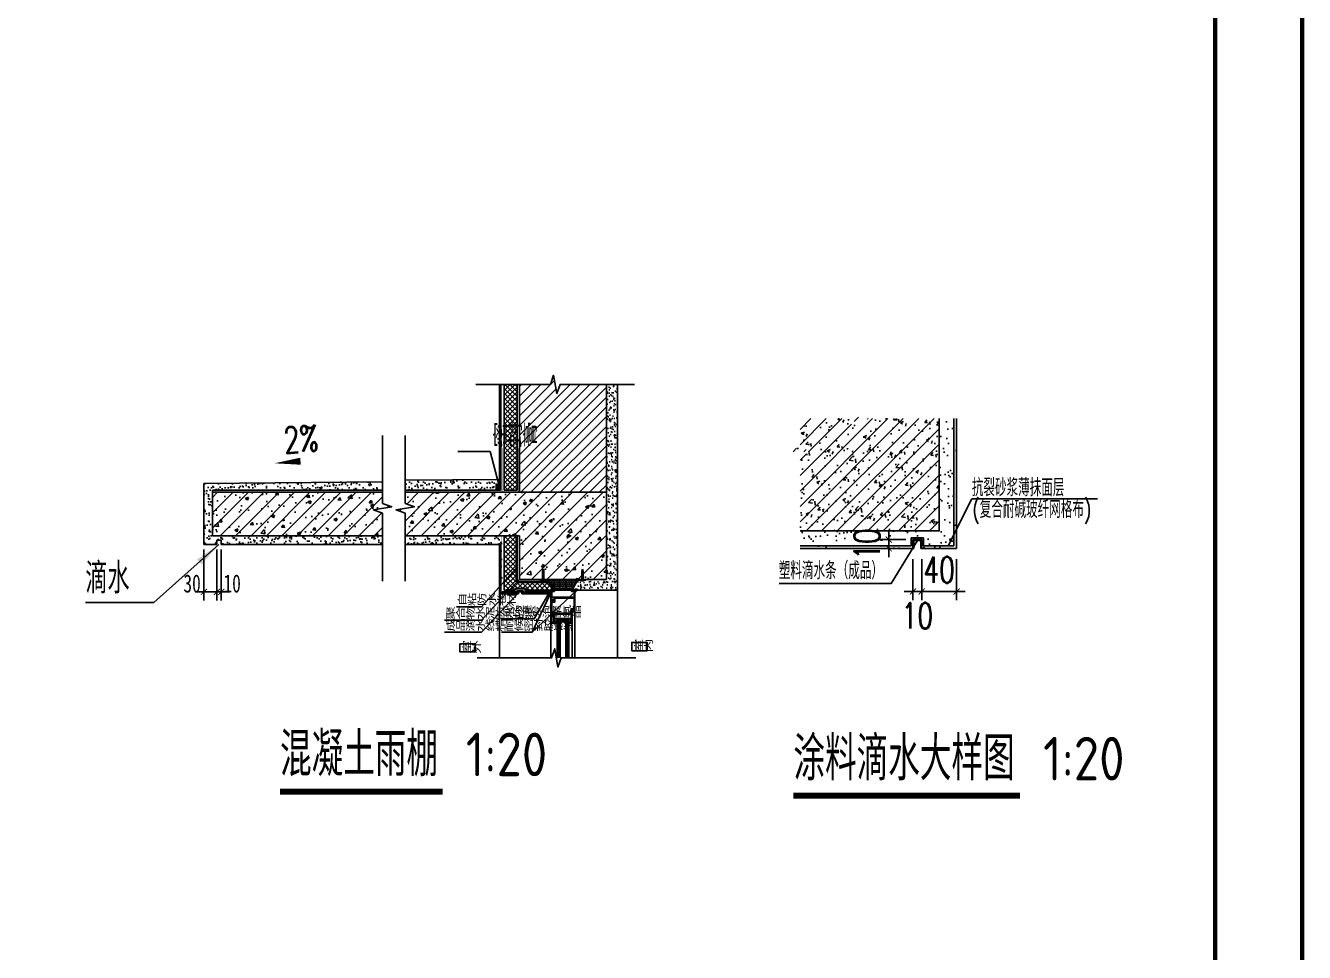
# Model space of a CAD drawing. Extents: x -40548 to 155442, y 5688 to 67136.
# Drawn here: x 133710 to 136647, y 12027 to 14156 of the extents above; entities that cross this region are included whole.
import ezdxf
from ezdxf.enums import TextEntityAlignment as Align

# ---------------------------------------------------------------- set-up
doc = ezdxf.new("R2010")
doc.units = 0
doc.header["$LTSCALE"] = 1000
doc.linetypes.add('DASH', pattern=[0.35, 0.25, -0.1])
doc.linetypes.add('DASHED', pattern=[19.05, 12.7, -6.35])
doc.layers.get('DEFPOINTS').update_dxf_attribs({"color": 200})
for name, color, linetype in [('0-cxFrame', 155, 'Continuous'), ('A-AXIS-DP', 126, 'Continuous'), ('A-HATCH-1', 252, 'Continuous'), ('A-LIN-V', 9, 'Continuous'), ('A-TEXT', 61, 'Continuous'), ('AE-FNSH', 11, 'Continuous'), ('AE-FNSH-DOPE', 22, 'Continuous'), ('AE-PATN-MATE', 8, 'Continuous'), ('AE-STRU-MATE', 8, 'Continuous'), ('AE-SUFC', 3, 'Continuous'), ('AE-WIND', 11, 'Continuous'), ('ANNO-NOTE', 60, 'Continuous'), ('AS-WALL', 40, 'Continuous'), ('COLS', 1, 'Continuous'), ('DIM_LEAD', 3, 'Continuous'), ('DIM_SYMB', 3, 'Continuous'), ('HATH', 9, 'Continuous'), ('PUB_DIM', 3, 'Continuous')]:
    doc.layers.add(name, color=color, linetype=linetype)
doc.layers.add('0-cxText', color=131, linetype='Continuous', lineweight=25)
doc.styles.add('_TCH_DIM', font='SIMPLEX', dxfattribs={"bigfont": 'GBCBIG'})
doc.styles.add('_TCH_DIM_T3', font='SIMPLEX', dxfattribs={"width": 0.705882, "bigfont": 'GBCBIG'})
doc.styles.add('cx_tuming', font='simhei.ttf')
doc.styles.add('cx_tuqian1', font='')
doc.styles.get("Standard").update_dxf_attribs({"font": 'gbenor.shx', "bigfont": 'gbcbig.shx'})
doc.styles.add('TH-STYLE1_T3_T3', font='STFANGSO.TTF', dxfattribs={"width": 0.705882})
doc.styles.add('TH-STYLE3', font='@TSSDENG', dxfattribs={"width": 0.7, "bigfont": '@TSSDCHN'})
doc.styles.add('仿宋单线', font='romans1.shx', dxfattribs={"width": 0.65, "bigfont": 'fsd.shx'})
doc.styles.add('黑体', font='', dxfattribs={"width": 0.9})
doc.styles.get('cx_tuqian1').set_extended_font_data('SimSun')
doc.styles.get('黑体').set_extended_font_data('冬青黑体简体中文 W3')
doc.dimstyles.new('_TCH_ARCH&&10$TCH-20', dxfattribs={"dimscale": 20, "dimtxt": 2.075581, "dimasz": 1, "dimexe": 1, "dimexo": 0, "dimgap": 1, "dimtad": 1, "dimdec": 0, "dimzin": 0, "dimdsep": 46, "dimtxsty": 'TH-STYLE1_T3_T3', "dimblk": 'ARCHTICK', "dimcen": 0.09, "dimclrt": 7, "dimazin": 2, "dimtfac": 1, "dimtdec": 0, "dimtix": 1, "dimtmove": 2, "dimatfit": 3, "dimfxl": 0, "dimtolj": 1, "dimtzin": 0, "dimarcsym": 0})
doc.dimstyles.new('_TCH_ARCH-10', dxfattribs={"dimscale": 10, "dimtxt": 2.975, "dimasz": 1, "dimexe": 1, "dimexo": 1, "dimgap": 1, "dimtad": 1, "dimdec": 0, "dimzin": 0, "dimdsep": 46, "dimtxsty": '_TCH_DIM_T3', "dimblk": 'ARCHTICK', "dimcen": 0.09, "dimclrt": 7, "dimazin": 2, "dimtfac": 1, "dimtdec": 0, "dimtix": 1, "dimtmove": 2, "dimatfit": 3, "dimfxl": 0, "dimtolj": 1, "dimtzin": 0, "dimarcsym": 0})
pattern_1 = [(37.5, (-711072.486, -598547.042), (-0.64001252, 19.5765295), [0, -15.4432, 0, -17.272, 0, -16.51]), (7.5, (-711072.486, -598547.042), (17.9809313, 28.673004), [0, -8.3312, 0, -13.9192, 0, -5.334]), (327.5, (-711084.983, -598547.042), (31.6396948, 0.0574874), [0, -5.08, 0, -18.288, 0, -23.876]), (317.5, (-711084.983, -598547.042), (30.5422581, 8.9171729), [0, -2.54, 0, -11.9888, 0, -13.716])]

# ---------------------------------------------------------------- blocks, each defined once
blk = doc.blocks.new('_ArchTick')
at = {"color": 0, "linetype": 'ByBlock', "const_width": 0.1}
blk.add_lwpolyline([(-0.35, -0.35), (0.35, 0.35)], dxfattribs=at)
blk = doc.blocks.new('*D250')
at = {"layer": 'DEFPOINTS', "color": 0}
for p in [(-2032037.9, -4197336.7), (-2032027.9, -4197336.7), (-2032027.9, -4197383.9)]:
    blk.add_point(p, dxfattribs=at)
at = {"layer": 'PUB_DIM', "color": 0, "lineweight": -2}
for p, q in [((-2032037.9, -4197346.7), (-2032037.9, -4197393.9)), ((-2032027.9, -4197346.7), (-2032027.9, -4197393.9)), ((-2032037.9, -4197383.9), (-2032047.9, -4197383.9)), ((-2032037.9, -4197383.9), (-2032027.9, -4197383.9)), ((-2032027.9, -4197383.9), (-2032017.9, -4197383.9))]:
    blk.add_line(p, q, dxfattribs=at)
at = {"layer": 'PUB_DIM', "color": 0, "lineweight": -2, "xscale": 10, "yscale": 10, "zscale": 10}
blk.add_blockref('_ArchTick', (-2032037.9, -4197383.9), dxfattribs=at)
at = {"layer": 'PUB_DIM', "color": 0, "lineweight": -2, "xscale": 10, "yscale": 10, "zscale": 10, "rotation": 180}
blk.add_blockref('_ArchTick', (-2032027.9, -4197383.9), dxfattribs=at)
at = {"layer": 'PUB_DIM', "color": 7, "insert": (-2032032.9, -4197411.7), "char_height": 29.75, "attachment_point": 5, "style": '_TCH_DIM_T3'}
blk.add_mtext('\\A1;10', dxfattribs=at)
blk = doc.blocks.new('*D251')
at = {"layer": 'DEFPOINTS', "color": 0}
for p in [(-2032027.9, -4197336.7), (-2031987.9, -4197336.7), (-2031987.9, -4197383.9)]:
    blk.add_point(p, dxfattribs=at)
at = {"layer": 'PUB_DIM', "color": 0, "lineweight": -2}
for p, q in [((-2032027.9, -4197346.7), (-2032027.9, -4197393.9)), ((-2031987.9, -4197346.7), (-2031987.9, -4197393.9)), ((-2032027.9, -4197383.9), (-2032037.9, -4197383.9)), ((-2032027.9, -4197383.9), (-2031987.9, -4197383.9)), ((-2031987.9, -4197383.9), (-2031977.9, -4197383.9))]:
    blk.add_line(p, q, dxfattribs=at)
at = {"layer": 'PUB_DIM', "color": 0, "lineweight": -2, "xscale": 10, "yscale": 10, "zscale": 10}
blk.add_blockref('_ArchTick', (-2032027.9, -4197383.9), dxfattribs=at)
at = {"layer": 'PUB_DIM', "color": 0, "lineweight": -2, "xscale": 10, "yscale": 10, "zscale": 10, "rotation": 180}
blk.add_blockref('_ArchTick', (-2031987.9, -4197383.9), dxfattribs=at)
at = {"layer": 'PUB_DIM', "color": 7, "insert": (-2032007.9, -4197359), "char_height": 29.75, "attachment_point": 5, "style": '_TCH_DIM_T3'}
blk.add_mtext('\\A1;40', dxfattribs=at)
blk = doc.blocks.new('*D252')
at = {"layer": 'DEFPOINTS', "color": 0}
for p in [(-2032065.8, -4197324.3), (-2032036.9, -4197324.3), (-2032036.9, -4197334.3)]:
    blk.add_point(p, dxfattribs=at)
at = {"layer": 'PUB_DIM', "color": 0, "lineweight": -2}
for p, q in [((-2032065.8, -4197324.3), (-2032065.8, -4197314.3)), ((-2032046.9, -4197324.3), (-2032075.8, -4197324.3)), ((-2032065.8, -4197334.3), (-2032065.8, -4197324.3)), ((-2032046.9, -4197334.3), (-2032075.8, -4197334.3)), ((-2032065.8, -4197334.3), (-2032065.8, -4197344.3))]:
    blk.add_line(p, q, dxfattribs=at)
at = {"layer": 'PUB_DIM', "color": 0, "lineweight": -2, "xscale": 10, "yscale": 10, "zscale": 10}
for p, rotation in [((-2032065.8, -4197324.3), 270), ((-2032065.8, -4197334.3), 90)]:
    blk.add_blockref('_ArchTick', p, dxfattribs=dict(at, rotation=rotation))
at = {"layer": 'PUB_DIM', "color": 7, "insert": (-2032090.7, -4197329.3), "char_height": 29.75, "attachment_point": 5, "rotation": 90, "style": '_TCH_DIM_T3'}
blk.add_mtext('\\A1;10', dxfattribs=at)
blk = doc.blocks.new('2')
at = {"layer": 'AE-PATN-MATE'}
h = blk.add_hatch(dxfattribs=at)
h.set_pattern_fill('ANSI37', color=256, scale=10, angle=90, style=0)
h.set_pattern_definition([(135, (71123.5779, -64787.3083), (0.883883476, 0.883883476), []), (45, (71123.5779, -64787.3083), (0.883883476, -0.883883476), [])])
edge = h.paths.add_edge_path()
edge.add_ellipse((12.2, 37.4), major_axis=(-3.44, 0.14), ratio=0.730799, start_angle=102.3046, end_angle=269.0192)
edge.add_line((12.4, 39.9), (17, 39.9))
edge.add_ellipse((17, 39.4), major_axis=(-0.354, 0.354), ratio=1, start_angle=225, end_angle=315, ccw=False)
edge.add_line((17.5, 39.4), (17.5, 38.1))
edge.add_line((17.5, 38.1), (17.5, 36.9))
edge.add_line((17.5, 36.9), (19, 36.9))
edge.add_ellipse((21.7, 37.7), major_axis=(-2, 2), ratio=1, start_angle=61.5872, end_angle=128.5364)
edge.add_line((21.4, 34.9), (12.8, 34.9))
h = blk.add_hatch(dxfattribs=at)
h.set_pattern_fill('ANSI37', color=256, scale=10, angle=90, style=0)
h.set_pattern_definition([(225, (71123.5779, 64833.1232), (0.883883476, -0.883883476), []), (315, (71123.5779, 64833.1232), (0.883883476, 0.883883476), [])])
edge = h.paths.add_edge_path()
edge.add_ellipse((12.2, 8.4), major_axis=(-3.44, -0.14), ratio=0.730799, start_angle=90.9808, end_angle=257.6954, ccw=False)
edge.add_line((12.4, 5.9), (17, 5.9))
edge.add_ellipse((17, 6.4), major_axis=(-0.354, -0.354), ratio=1, start_angle=45, end_angle=135)
edge.add_line((17.5, 6.4), (17.5, 7.7))
edge.add_line((17.5, 7.7), (17.5, 8.9))
edge.add_line((17.5, 8.9), (19, 8.9))
edge.add_ellipse((21.7, 8.1), major_axis=(-2, -2), ratio=1, start_angle=231.4636, end_angle=298.4128, ccw=False)
edge.add_line((21.4, 10.9), (12.8, 10.9))
for centre, start, end in [((21.7, 37.7), 196.5872, 263.5364), ((21.7, 8.1), 96.4636, 163.4128)]:
    blk.add_arc(centre, 2.82, start, end, dxfattribs=at)
at = {"layer": 'AE-PATN-MATE', "extrusion": (0, 0, -1)}
blk.add_ellipse((12.2, 37.4), major_axis=(-3.44, 0.14), ratio=0.730799, start_param=3.141593, end_param=9.424778, dxfattribs=at)
at = {"layer": 'AE-PATN-MATE'}
blk.add_ellipse((12.2, 8.4), major_axis=(-3.44, -0.14), ratio=0.730799, start_param=3.141593, end_param=9.424778, dxfattribs=at)
blk = doc.blocks.new('钉子')
at = {"linetype": 'DASHED', "ltscale": 0.01}
blk.add_lwpolyline([(1928.2, -860.7), (1928.2, -861.4), (1934.2, -861.4), (1934.2, -860.7)], close=True, dxfattribs=at)
for points in [[(1929.2, -860.7), (1929.2, -859.9), (1933.2, -859.9), (1933.2, -860.7)], [(1932.7, -861.4), (1932.7, -880.9), (1931.2, -886.5), (1929.7, -880.9), (1929.7, -861.4)], [(1931.2, -865), (1931.2, -865)]]:
    blk.add_lwpolyline(points, dxfattribs=at)
blk = doc.blocks.new('TK22.A1 L(Dragon)')
at = {"layer": '0-cxFrame', "color": 7, "const_width": 0.5}
blk.add_lwpolyline([(0, 0), (-841, 0), (-841, 594), (0, 594)], close=True, dxfattribs=at)
at = {"layer": '0-cxFrame', "const_width": 0.5}
blk.add_lwpolyline([(-80, 10), (-821, 10), (-821, 584), (-80, 584)], close=True, dxfattribs=at)
at = {"style": '黑体', "flags": 4}
blk.add_attdef('图幅', text='', height=3.3, dxfattribs=at).set_placement((-40, 3), align=Align.RIGHT)
at = {"layer": '0-cxText', "flags": 4}
for tag, height, style, p in [('建设单位', 3.5, 'cx_tuming', (-45, 240)), ('项目名称', 3.5, 'cx_tuming', (-45, 210)), ('子项名称', 3.5, 'cx_tuming', (-45, 180)), ('工程编号', 3.3, 'cx_tuqian1', (-35, 165)), ('图名1', 3.5, 'cx_tuming', (-45, 87)), ('图名2', 3.5, 'cx_tuming', (-45, 79)), ('图名3', 3.5, 'cx_tuming', (-45, 71)), ('出图日期', 3.3, 'cx_tuqian1', (-39, 60)), ('专业', 3.3, 'cx_tuqian1', (-55, 52)), ('图号', 3.3, 'cx_tuqian1', (-55, 44)), ('版次', 3.3, 'cx_tuqian1', (-20, 44))]:
    blk.add_attdef(tag, text='', height=height, dxfattribs=dict(at, style=style)).set_placement(p, align=Align.MIDDLE)
at = {"layer": 'DEFPOINTS', "color": 6, "flags": 4}
for tag, height, style, p in [('tufu', 3.3, '黑体', (-12, 12)), ('dwfname', 4, 'cx_tuqian1', (-80, 3))]:
    blk.add_attdef(tag, text='', height=height, dxfattribs=dict(at, style=style)).set_placement(p, align=Align.RIGHT)
blk = doc.blocks.new('*D145')
at = {"layer": 'DEFPOINTS', "color": 0}
for p in [(134119.7, 12952.9), (134149.7, 12952.9), (134149.7, 12855.3)]:
    blk.add_point(p, dxfattribs=at)
at = {"layer": 'PUB_DIM', "color": 0, "lineweight": -2}
for p, q in [((134119.7, 12952.9), (134119.7, 12835.3)), ((134149.7, 12952.9), (134149.7, 12835.3)), ((134119.7, 12855.3), (134099.7, 12855.3)), ((134119.7, 12855.3), (134149.7, 12855.3)), ((134149.7, 12855.3), (134169.7, 12855.3))]:
    blk.add_line(p, q, dxfattribs=at)
at = {"layer": 'PUB_DIM', "color": 0, "lineweight": -2, "xscale": 20, "yscale": 20, "zscale": 20}
blk.add_blockref('_ArchTick', (134119.7, 12855.3), dxfattribs=at)
at = {"layer": 'PUB_DIM', "color": 0, "lineweight": -2, "xscale": 20, "yscale": 20, "zscale": 20, "rotation": 180}
blk.add_blockref('_ArchTick', (134149.7, 12855.3), dxfattribs=at)
at = {"layer": 'PUB_DIM', "color": 7, "insert": (134092.7, 12874.3), "char_height": 41.51, "attachment_point": 5, "style": 'TH-STYLE1_T3_T3'}
blk.add_mtext('\\A1;30', dxfattribs=at)
blk = doc.blocks.new('*D146')
at = {"layer": 'DEFPOINTS', "color": 0}
for p in [(134149.7, 12952.9), (134159.7, 12952.9), (134159.7, 12855.3)]:
    blk.add_point(p, dxfattribs=at)
at = {"layer": 'PUB_DIM', "color": 0, "lineweight": -2}
for p, q in [((134149.7, 12952.9), (134149.7, 12835.3)), ((134159.7, 12952.9), (134159.7, 12835.3)), ((134149.7, 12855.3), (134129.7, 12855.3)), ((134149.7, 12855.3), (134159.7, 12855.3)), ((134159.7, 12855.3), (134179.7, 12855.3))]:
    blk.add_line(p, q, dxfattribs=at)
at = {"layer": 'PUB_DIM', "color": 0, "lineweight": -2, "xscale": 20, "yscale": 20, "zscale": 20}
blk.add_blockref('_ArchTick', (134149.7, 12855.3), dxfattribs=at)
at = {"layer": 'PUB_DIM', "color": 0, "lineweight": -2, "xscale": 20, "yscale": 20, "zscale": 20, "rotation": 180}
blk.add_blockref('_ArchTick', (134159.7, 12855.3), dxfattribs=at)
at = {"layer": 'PUB_DIM', "color": 7, "insert": (134184.7, 12874.3), "char_height": 41.51, "attachment_point": 5, "style": 'TH-STYLE1_T3_T3'}
blk.add_mtext('\\A1;10', dxfattribs=at)
blk = doc.blocks.new('w4234')
at = {"layer": 'AE-STRU-MATE'}
h = blk.add_hatch(dxfattribs=at)
h.set_pattern_fill('粉刷', color=256, scale=5, style=0)
h.set_pattern_definition([(37.5, (-2169926.066, -4295541.647), (-0.6299336, 19.2682377), [0, -15.2, 0, -17, 0, -16.25]), (7.5, (-2169926.066, -4295541.647), (17.697767, 28.2214607), [0, -8.2, 0, -13.7, 0, -5.25]), (327.5, (-2169938.366, -4295541.647), (31.1414186, 0.0565905), [0, -5, 0, -18, 0, -23.5]), (317.5, (-2169938.366, -4295541.647), (30.061266, 8.7767556), [0, -2.5, 0, -11.8, 0, -13.5])])
h.paths.add_polyline_path([(-2031987.9, -4197185.2), (-2032007.9, -4197185.2), (-2032007.9, -4197314.3), (-2032167.6, -4197314.3), (-2032167.6, -4197334.3), (-2032047.9, -4197334.3), (-2032047.9, -4197324.3), (-2032027.9, -4197324.3), (-2032027.9, -4197334.3), (-2031987.9, -4197334.3)])
at = {"layer": 'HATH'}
h = blk.add_hatch(dxfattribs=at)
h.set_pattern_fill('钢筋混凝土', color=256, scale=5, style=0)
h.set_pattern_definition([(45, (-2754785.919, -4039140.01), (-8.83883476, 8.83883476), []), (50, (-2754785.92, -4039140.01), (35.8630091, -3.1376067), [3.75, -41.25]), (355, (-2754785.92, -4039140.01), (-6.9375667, 37.6096067), [3, -33]), (100.4514, (-2754782.93, -4039140.27), (28.9254691, 34.4719771), [3.1870095, -35.0571056]), (46.1842, (-2754785.92, -4039130.01), (53.3620524, -8.2759507), [5.625, -61.875]), (96.6356, (-2754781.47, -4039130.7), (46.7331353, 48.7058935), [4.7805144, -52.58565]), (351.1842, (-2754785.92, -4039130.01), (46.7330973, 48.70593), [4.5, -49.5]), (21, (-2754780.92, -4039132.51), (29.8453526, -20.1309445), [3.75, -41.25]), (326, (-2754780.92, -4039132.51), (12.1657666, 36.2575023), [3, -33]), (71.4514, (-2754778.432, -4039134.188), (42.0111314, 16.1265248), [3.1870095, -35.0571056]), (37.5, (-2754785.92, -4039140.01), (0.60799277, 16.6446927), [0, -32.6, 0, -33.5, 0, -33.125]), (7.5, (-2754785.92, -4039140.01), (13.15347687, 19.7205856), [0, -19.1, 0, -31.85, 0, -12.625]), (327.5, (-2754797.07, -4039140.01), (26.6911218, -1.12774359), [0, -12.5, 0, -39, 0, -51.75]), (317.5, (-2754802.07, -4039140.01), (29.1593085, 5.0052491), [0, -16.25, 0, -25.9, 0, -36.75])])
h.paths.add_polyline_path([(-2032111.5, -4197185.2), (-2032167.6, -4197185.2), (-2032167.6, -4197217.4), (-2032179.6, -4197223.4), (-2032155.6, -4197223.4), (-2032167.6, -4197229.4), (-2032167.6, -4197314.3), (-2032007.9, -4197314.3), (-2032007.9, -4197185.2), (-2032099.5, -4197185.2), (-2032105.5, -4197173.2), (-2032105.5, -4197197.2)])
at = {"layer": 'A-LIN-V'}
for p, q in [((-2031990.9, -4197185.2), (-2031990.9, -4197331.3)), ((-2031987.9, -4197185.2), (-2031987.9, -4197334.3)), ((-2032039.9, -4197331.3), (-2032167.6, -4197331.3)), ((-2032039.9, -4197331.3), (-2032039.9, -4197322.3)), ((-2032039.9, -4197322.3), (-2032025.9, -4197322.3)), ((-2032027.9, -4197324.3), (-2032037.9, -4197324.3)), ((-2032037.9, -4197324.3), (-2032037.9, -4197334.3)), ((-2032037.9, -4197334.3), (-2032037.9, -4197324.3)), ((-2032037.9, -4197324.3), (-2032027.9, -4197324.3)), ((-2032036.9, -4197334.3), (-2032036.9, -4197325.3)), ((-2032036.9, -4197325.3), (-2032028.9, -4197325.3)), ((-2032028.9, -4197334.3), (-2032028.9, -4197325.3)), ((-2032027.9, -4197334.3), (-2032027.9, -4197324.3)), ((-2032027.9, -4197334.3), (-2032027.9, -4197324.3)), ((-2032025.9, -4197331.3), (-2032025.9, -4197322.3)), ((-2032025.9, -4197331.3), (-2031990.9, -4197331.3)), ((-2032036.9, -4197334.3), (-2032037.9, -4197334.3)), ((-2032028.9, -4197334.3), (-2032027.9, -4197334.3)), ((-2031987.9, -4197334.3), (-2032027.9, -4197334.3))]:
    blk.add_line(p, q, dxfattribs=at)
blk.add_lwpolyline([(-2032037.9, -4197334.3), (-2032167.6, -4197334.3)], dxfattribs=at)
at = {"layer": 'A-TEXT'}
blk.add_lwpolyline([(-2032032.9, -4197325.3), (-2032062.8, -4197374.5), (-2032191.5, -4197374.5)], dxfattribs=at)
at = {"layer": 'AE-FNSH-DOPE'}
blk.add_line((-2031987.9, -4197334.3), (-2032027.9, -4197334.3), dxfattribs=at)
at = {"layer": 'ANNO-NOTE'}
blk.add_lwpolyline([(-2031997.5, -4197331.3), (-2031970.3, -4197277.5), (-2031825.9, -4197277.5)], dxfattribs=at)
at = {"layer": 'COLS'}
blk.add_lwpolyline([(-2032007.9, -4197185.2), (-2032007.9, -4197314.3), (-2032167.6, -4197314.3)], dxfattribs=at)
at = {"layer": 'ANNO-NOTE', "style": '仿宋单线', "width": 0.7}
for s, p in [('抗裂砂浆薄抹面层', (-2031970.4, -4197274.5)), ('(复合耐碱玻纤网格布)', (-2031969.7, -4197299.5)), ('塑料滴水条（成品）', (-2032192, -4197369.8))]:
    blk.add_text(s, height=20, dxfattribs=at).set_placement(p)
at = {"layer": 'PUB_DIM'}
for p1, p2, distance, picture, middle in [((-2032036.9, -4197334.3), (-2032036.9, -4197324.3), 28.9, '*D252', (-2032090.7, -4197329.3)), ((-2032027.9, -4197336.7), (-2031987.9, -4197336.7), -47.2, '*D251', (-2032007.9, -4197359))]:
    dim = blk.add_aligned_dim(p1=p1, p2=p2, distance=distance, dimstyle='_TCH_ARCH-10', dxfattribs=at)
    dim.commit()
    dim.dimension.update_dxf_attribs({"geometry": picture, "text_midpoint": middle})
dim = blk.add_linear_dim(base=(-2032027.9, -4197383.9), p1=(-2032037.9, -4197336.7), p2=(-2032027.9, -4197336.7), angle=0, dimstyle='_TCH_ARCH-10', dxfattribs=at)
dim.commit()
dim.dimension.update_dxf_attribs({"geometry": '*D250', "text_midpoint": (-2032032.9, -4197411.7), "dimtype": 161})

msp = doc.modelspace()

# ---------------------------------------------------------------- hatches: boundary and pattern name
at = {"layer": 'A-HATCH-1'}
h = msp.add_hatch(dxfattribs=at)
h.set_pattern_fill('ANSI31', color=256, scale=10, angle=360)
h.set_pattern_definition([(45, (-713574.832, -587191.781), (-11.22532015, 11.22532015), [])])
h.paths.add_polyline_path([(135044.2, 13332), (134937.8, 13332), (134930.2, 13311), (134922.8, 13353), (134915.3, 13332), (134844.2, 13332), (134844.2, 13084), (135044.2, 13084)])
h = msp.add_hatch(dxfattribs=at)
h.set_pattern_fill('钢筋混凝土', color=256, scale=10, angle=360, style=0)
h.set_pattern_definition([(45, (-711072.486, -598547.042), (-17.6776695, 17.6776695), []), (50, (-711072.486, -598547.04), (71.7260183, -6.2752135), [7.5, -82.5]), (355, (-711072.486, -598547.04), (-13.8751334, 75.2192134), [6, -66]), (100.4514, (-711066.51, -598547.565), (57.850938, 68.943954), [6.374019, -70.114211]), (46.1842, (-711072.49, -598527.04), (106.724105, -16.5519014), [11.25, -123.75]), (96.6356, (-711063.59, -598528.42), (93.466271, 97.411787), [9.561029, -105.1713]), (351.1842, (-711072.49, -598527.04), (93.466195, 97.41186), [9, -99]), (21, (-711062.486, -598532.04), (59.6907052, -40.261889), [7.5, -82.5]), (326, (-711062.486, -598532.04), (24.331533, 72.5150045), [6, -66]), (71.4514, (-711057.51, -598535.4), (84.022263, 32.2530497), [6.374019, -70.114211]), (37.5, (-711072.486, -598547.042), (1.21598553, 33.2893854), [0, -65.2, 0, -67, 0, -66.25]), (7.5, (-711072.486, -598547.042), (26.3069537, 39.4411712), [0, -38.2, 0, -63.7, 0, -25.25]), (327.5, (-711094.786, -598547.042), (53.3822436, -2.2554872), [0, -25, 0, -78, 0, -103.5]), (317.5, (-711104.786, -598547.04), (58.318617, 10.0104982), [0, -32.5, 0, -51.8, 0, -73.5])])
h.paths.add_polyline_path([(134530.2, 13036), (134509.2, 13043.6), (134551.2, 13051), (134530.2, 13058.5), (134530.2, 13084), (134139.7, 13084), (134139.7, 12984), (134530.2, 12984)])
h = msp.add_hatch(dxfattribs=at)
h.set_pattern_fill('钢筋混凝土', color=256, scale=10, angle=360, style=0)
h.set_pattern_definition([(45, (-713574.832, -587191.78), (-17.6776695, 17.6776695), []), (50, (-713574.83, -587191.78), (71.7260183, -6.2752135), [7.5, -82.5]), (355, (-713574.83, -587191.78), (-13.8751334, 75.2192134), [6, -66]), (100.4514, (-713568.854, -587192.304), (57.850938, 68.943954), [6.374019, -70.114211]), (46.1842, (-713574.83, -587171.78), (106.724105, -16.5519014), [11.25, -123.75]), (96.6356, (-713565.94, -587173.16), (93.466271, 97.411787), [9.561029, -105.1713]), (351.1842, (-713574.83, -587171.78), (93.466195, 97.41186), [9, -99]), (21, (-713564.83, -587176.78), (59.6907052, -40.261889), [7.5, -82.5]), (326, (-713564.83, -587176.78), (24.331533, 72.5150045), [6, -66]), (71.4514, (-713559.86, -587180.136), (84.022263, 32.2530497), [6.374019, -70.114211]), (37.5, (-713574.832, -587191.78), (1.21598553, 33.2893854), [0, -65.2, 0, -67, 0, -66.25]), (7.5, (-713574.83, -587191.78), (26.3069537, 39.4411712), [0, -38.2, 0, -63.7, 0, -25.25]), (327.5, (-713597.132, -587191.78), (53.3822436, -2.2554872), [0, -25, 0, -78, 0, -103.5]), (317.5, (-713607.13, -587191.78), (58.318617, 10.0104982), [0, -32.5, 0, -51.8, 0, -73.5])])
h.paths.add_polyline_path([(134582, 13084), (134582, 13058.5), (134603, 13051), (134561, 13043.6), (134582, 13036), (134582, 12984), (134844.2, 12984), (134844.2, 12884), (134891.7, 12884), (134897.4, 12884), (134897.4, 12901.9), (134898.9, 12907.5), (134900.4, 12901.9), (134900.4, 12884), (134987.4, 12884), (134987.4, 12901.9), (134988.9, 12907.5), (134990.4, 12901.9), (134990.4, 12884), (134996.6, 12884), (135044.2, 12884), (135044.2, 13084)])
at = {"layer": 'AE-PATN-MATE'}
h = msp.add_hatch(dxfattribs=at)
h.set_pattern_fill('AR-SAND', color=256, scale=0.3, angle=360, style=0)
h.set_pattern_definition([(37.5, (-873037.499, -684177.045), (-0.48000939, 14.68239712), [0, -11.5824, 0, -12.954, 0, -12.3825]), (7.5, (-873037.5, -684177.045), (13.4856985, 21.50475302), [0, -6.2484, 0, -10.4394, 0, -4.0005]), (327.5, (-873046.872, -684177.045), (23.72977111, 0.04311554), [0, -3.81, 0, -13.716, 0, -17.907]), (317.5, (-873046.872, -684177.045), (22.90669357, 6.6878797), [0, -1.905, 0, -8.9916, 0, -10.287])])
h.paths.add_polyline_path([(134977.5, 12859), (134977.5, 12884), (135044.2, 12884), (135044.2, 13332), (135069.2, 13332), (135069.2, 12859)])
h = msp.add_hatch(dxfattribs=at)
h.set_pattern_fill('HEX', color=256, scale=0.5, angle=270, style=0)
h.set_pattern_definition([(270, (-877455.8062, -629025.6622), (2.749630658, -5e-16), [1.5875, -3.175]), (30, (-877455.8062, -629025.6622), (-1.374815329, 2.3812500006), [1.5875, -3.175]), (330, (-877455.8062, -629027.2497), (1.374815329, 2.3812500006), [1.5875, -3.175])])
h.paths.add_polyline_path([(134923.9, 12860.5), (134911.2, 12884), (134922.8, 12884), (134944.2, 12884), (134944.2, 12860.5)])
h.paths.add_polyline_path([(134944.2, 12860.5), (134944.2, 12884), (134965.6, 12884), (134977.1, 12884), (134964.9, 12860.5)])
h = msp.add_hatch(color=256, dxfattribs=at)
edge = h.paths.add_edge_path()
edge.add_line((134910.8, 12859), (134916.4, 12859))
edge.add_line((134916.4, 12859), (134916.4, 12844.7))
edge.add_arc((134908.2, 12843), 8.39, 11.4656, 71.4656)
edge.add_line((134910.8, 12851), (134910.8, 12859))
h = msp.add_hatch(color=256, dxfattribs=at)
edge = h.paths.add_edge_path()
edge.add_line((134971.9, 12861.2), (134977.5, 12861.2))
edge.add_line((134977.5, 12861.2), (134977.5, 12859))
edge.add_arc((134980.2, 12851), 8.39, 108.5344, 168.5344)
edge.add_line((134971.9, 12852.7), (134971.9, 12861.2))
at = {"layer": 'AE-STRU-MATE'}
h = msp.add_hatch(dxfattribs=at)
h.set_pattern_fill('AR-SAND', color=256, scale=8, angle=360, style=0)
h.set_pattern_definition(pattern_1)
h.paths.add_polyline_path([(134582, 13111.6), (134582, 13089), (134801.2, 13089), (134801.2, 13332), (134798.2, 13332), (134798.2, 13113.7)])
h.paths.add_polyline_path([(134803.7, 12984), (134582, 12984), (134582, 12964), (134801.2, 12964), (134801.2, 12869.9), (134803.7, 12872.7)])
at = {"layer": 'AE-STRU-MATE', "linetype": 'ByBlock'}
h = msp.add_hatch(dxfattribs=at)
h.set_pattern_fill('ANSI37', color=256, scale=5, angle=270, style=0)
h.set_pattern_definition([(315, (47646.793, -11947.749), (5.6126601, 5.6126601), []), (45, (47646.793, -11947.749), (-5.6126601, 5.6126601), [])])
h.paths.add_polyline_path([(134839.2, 13332), (134809.2, 13332), (134809.2, 13089), (134839.2, 13089)])
at = {"layer": 'AE-STRU-MATE'}
h = msp.add_hatch(dxfattribs=at)
h.set_pattern_fill('AR-SAND', color=256, scale=8, angle=360, style=0)
h.set_pattern_definition(pattern_1)
h.paths.add_polyline_path([(134419.8, 13107), (134119.7, 13104), (134119.7, 12964), (134149.7, 12964), (134149.7, 12974), (134159.7, 12974), (134159.7, 12964), (134530.2, 12964), (134530.2, 12984), (134139.7, 12984), (134139.7, 13084), (134139.7, 13089), (134428.1, 13089)])
h = msp.add_hatch(dxfattribs=at)
h.set_pattern_fill('AR-SAND', color=256, scale=8, angle=360, style=0)
h.set_pattern_definition(pattern_1)
h.paths.add_polyline_path([(134530.2, 13108.1), (134419.8, 13107), (134428.1, 13089), (134530.2, 13089)])
msp.add_hatch(color=256, dxfattribs=at).paths.add_polyline_path([(134801.2, 13104), (134791.2, 13104), (134791.2, 13089), (134801.2, 13089)])
h = msp.add_hatch(dxfattribs=at)
h.set_pattern_fill('ANSI37', color=256, scale=5, angle=270, style=0)
h.set_pattern_definition([(315, (-713574.8315, -587191.781), (5.612660076, 5.612660076), []), (45, (-713574.8315, -587191.781), (-5.612660076, 5.612660076), [])])
h.paths.add_polyline_path([(134836.7, 12984), (134809.2, 12984), (134809.2, 12878.8), (134836.7, 12909.5)])
h.paths.add_polyline_path([(134836.7, 12909.5), (134809.2, 12878.8), (134809.2, 12859), (134820.9, 12859), (134837.6, 12877, -0.234164), (134836.7, 12879)])
h.paths.add_polyline_path([(134912.6, 12875.2, 0.276969), (134910.4, 12876.5), (134839.2, 12876.5, -0.16413), (134837.6, 12877), (134820.9, 12859), (134834.2, 12859), (134834.2, 12863), (134858.2, 12863), (134858.2, 12859), (134916.2, 12859), (134916.4, 12859.2), (134916.4, 12859.7), (134916.7, 12859.7), (134918.8, 12863.5)])
at = {"layer": 'DIM_LEAD'}
msp.add_hatch(color=256, dxfattribs=at).paths.add_polyline_path([(134154.1, 12963.8), (134104, 12929.8), (134114.7, 12917.9)], flags=17)

# ---------------------------------------------------------------- linework, layer by layer
at = {"layer": 'A-TEXT'}
msp.add_line((134873.2, 12762.6), (134973.9, 12856.6), dxfattribs=at)
for points in [[(134703.1, 13177.6), (134777.1, 13177.6), (134796.7, 13101.8)], [(134914.4, 12848.6), (134873.2, 12762.6), (134803.3, 12762.6)]]:
    msp.add_lwpolyline(points, dxfattribs=at)
at = {"layer": 'A-TEXT', "extrusion": (0, 0, -1)}
for points in [[(-134836.7, 12909.5), (-134757.6, 12821.2), (-134699.6, 12821.2)], [(-134843, 12882.7), (-134756.9, 12790.1), (-134672.3, 12790.1)], [(-134925.2, 12874.5), (-134878.3, 12793.4), (-134802.5, 12793.4)], [(-134842.2, 12853), (-134756.9, 12762.6), (-134672.3, 12762.6)]]:
    msp.add_lwpolyline(points, dxfattribs=at)
at = {"layer": 'A-TEXT'}
for points in [[(134742.9, 12717.2), (134707.5, 12717.2), (134707.5, 12736.1), (134742.9, 12736.1)], [(135137.5, 12720.2), (135102.1, 12720.2), (135102.1, 12739.1), (135137.5, 12739.1)]]:
    msp.add_lwpolyline(points, close=True, dxfattribs=at)
at = {"layer": 'AE-FNSH'}
for p, q in [((134798.2, 13332), (134798.2, 13104)), ((134801.2, 13332), (134801.2, 13089)), ((134119.7, 13104), (134530.2, 13108.1)), ((134119.7, 13104), (134119.7, 12964)), ((134582, 13111.6), (134798.2, 13113.7)), ((134791.2, 13104), (134791.2, 13089)), ((134139.7, 13089), (134139.7, 13084)), ((134530.2, 13089), (134139.7, 13089)), ((134801.2, 13089), (134582, 13089)), ((134119.7, 12964), (134149.7, 12964)), ((134149.7, 12974), (134159.7, 12974)), ((134149.7, 12974), (134149.7, 12964)), ((134159.7, 12974), (134159.7, 12964)), ((134159.7, 12964), (134530.2, 12964)), ((134582, 12964), (134801.2, 12964)), ((134851.2, 12856), (134841.2, 12856)), ((134841.2, 12851), (134841.2, 12856)), ((134850.2, 12855), (134842.2, 12855)), ((134842.2, 12851), (134842.2, 12855)), ((134850.2, 12851), (134850.2, 12855)), ((134850.2, 12851), (134851.2, 12851)), ((134851.2, 12851), (134851.2, 12856))]:
    msp.add_line(p, q, dxfattribs=at)
at = {"layer": 'AE-FNSH', "linetype": 'DASH', "ltscale": 10}
for p, q in [((134853.2, 12858), (134839.2, 12858)), ((134839.2, 12854), (134839.2, 12858)), ((134853.2, 12854), (134853.2, 12858))]:
    msp.add_line(p, q, dxfattribs=at)
at = {"layer": 'AE-FNSH'}
for points in [[(134977.5, 12859), (135069.2, 12859), (135069.2, 13332)], [(134798.2, 12964), (134798.2, 12851), (134842.2, 12851)], [(134801.2, 12964), (134801.2, 12854), (134839.2, 12854)], [(134850.2, 12851), (134910.8, 12851)], [(134853.2, 12854), (134910.8, 12854)], [(134937.5, 12786.7), (134950.8, 12786.7), (134950.8, 12794.4), (134937.5, 12794.4), (134937.5, 12786.7), (134950.8, 12794.4), (134950.8, 12786.7), (134937.5, 12794.4)]]:
    msp.add_lwpolyline(points, dxfattribs=at)
for points in [[(134910.8, 12859), (134916.4, 12859), (134916.4, 12844.7, 0.267949), (134910.8, 12851), (134910.8, 12851)], [(134971.9, 12861.2), (134977.5, 12861.2), (134977.5, 12859), (134977.5, 12859, 0.267949), (134971.9, 12852.7)]]:
    msp.add_lwpolyline(points, format="xyb", close=True, dxfattribs=at)
at = {"layer": 'AE-PATN-MATE'}
msp.add_line((134971.9, 12809.7), (134971.9, 12703.6), dxfattribs=at)
at = {"layer": 'AE-PATN-MATE', "linetype": 'DASH', "ltscale": 10, "const_width": 1}
msp.add_lwpolyline([(134803.7, 12984), (134803.7, 12856.5), (134836.7, 12856.5), (134836.7, 12860.5), (134855.7, 12860.5), (134855.7, 12856.5), (134910.8, 12856.5)], dxfattribs=at)
at = {"layer": 'AE-STRU-MATE', "linetype": 'DASH', "ltscale": 5, "const_width": 1}
for points in [[(134803.7, 13332), (134803.7, 13086), (134582, 13086)], [(134842.2, 13186), (134842.2, 13086), (134806.2, 13086), (134806.2, 13186)], [(134530.2, 13086), (134139.7, 13086)]]:
    msp.add_lwpolyline(points, dxfattribs=at)
at = {"layer": 'AE-SUFC'}
for p, q in [((134809.2, 13089), (134809.2, 13332)), ((134839.2, 13089), (134839.2, 13332)), ((134809.2, 13089), (134839.2, 13089)), ((134809.2, 12859), (134809.2, 12984))]:
    msp.add_line(p, q, dxfattribs=at)
msp.add_lwpolyline([(134836.7, 12984), (134836.7, 12879, 0.414214), (134839.2, 12876.5), (134910.4, 12876.5, -0.276969), (134912.6, 12875.2), (134920.8, 12859.7)], format="xyb", dxfattribs=at)
for points in [[(134839.2, 12984), (134839.2, 12879), (134912.5, 12879)], [(134809.2, 12859), (134834.2, 12859), (134834.2, 12863), (134858.2, 12863), (134858.2, 12859), (134916.4, 12859)]]:
    msp.add_lwpolyline(points, dxfattribs=at)
at = {"layer": 'AE-WIND'}
for p, q in [((134798.2, 12854), (134798.2, 12703.6)), ((135069.2, 12859), (135069.2, 12703.6)), ((134971.9, 12809.7), (134971.9, 12703.6)), ((134916.4, 12783.1), (134916.4, 12703.6)), ((134932.8, 12703.6), (134932.8, 12794.4)), ((134934.2, 12703.6), (134934.2, 12794.4)), ((134935.5, 12703.6), (134935.5, 12794.4)), ((134952.8, 12703.6), (134952.8, 12794.4)), ((134954.2, 12703.6), (134954.2, 12794.4)), ((134955.5, 12703.6), (134955.5, 12794.4)), ((134965.3, 12783.1), (134965.3, 12703.6))]:
    msp.add_line(p, q, dxfattribs=at)
for points in [[(134937.5, 12703.6), (134937.5, 12794.4), (134930.8, 12794.4), (134930.8, 12703.6)], [(134957.5, 12703.6), (134957.5, 12794.4), (134950.8, 12794.4), (134950.8, 12703.6)]]:
    msp.add_lwpolyline(points, dxfattribs=at)
at = {"layer": 'AS-WALL'}
for p, q in [((134844.2, 13332), (134844.2, 13084)), ((135044.2, 13332), (135044.2, 12884)), ((134139.7, 13084), (134530.2, 13084)), ((134139.7, 13084), (134139.7, 12984)), ((134582, 13084), (135044.2, 13084)), ((134139.7, 12984), (134530.2, 12984)), ((134582, 12984), (134844.2, 12984)), ((134844.2, 12984), (134844.2, 12884)), ((134844.2, 12884), (135044.2, 12884))]:
    msp.add_line(p, q, dxfattribs=at)
msp.add_lwpolyline([(134968.4, 12856.5), (134963.5, 12856.5), (134963.5, 12859), (134924.8, 12859), (134924.8, 12856.5), (134920, 12856.5), (134920, 12857.5), (134923.8, 12857.5), (134923.8, 12859), (134923.2, 12859), (134910.6, 12882.5), (134891.7, 12882.5), (134891.7, 12884), (134911.2, 12884), (134923.9, 12860.5), (134964.9, 12860.5), (134977.1, 12884), (134996.6, 12884), (134996.6, 12882.5), (134977.7, 12882.5), (134965.6, 12859), (134964.5, 12859), (134964.5, 12857.5), (134968.4, 12857.5)], close=True, dxfattribs=at)
for points in [[(134916.4, 12838.6), (134916.4, 12838.6), (134916.4, 12838.6), (134916.4, 12838.6), (134916.4, 12859.7), (134920.8, 12859.7), (134920.8, 12857.5), (134919.7, 12857.5, 0.414214), (134918.6, 12856.4), (134918.6, 12844.2, 0.414214), (134919.7, 12843.1), (134968.6, 12843.1, 0.414214), (134969.7, 12844.2), (134969.7, 12856.4, 0.414214), (134968.6, 12857.5), (134967.5, 12857.5), (134967.5, 12859.7), (134971.9, 12859.7), (134971.9, 12834.6), (134971.9, 12824.9), (134971.9, 12809.7), (134969.7, 12809.7), (134965.3, 12809.7), (134965.3, 12813.1, -0.414214), (134966.4, 12814.2), (134966.4, 12814.2, -0.414214), (134967.5, 12813.1), (134967.5, 12813.1, 0.414214), (134968.6, 12811.9, 0.414214), (134969.7, 12813.1), (134969.7, 12815.3), (134969.7, 12815.3), (134969.7, 12815.3), (134969.7, 12815.3), (134969.7, 12816.4), (134969.7, 12816.4), (134969.7, 12824.9), (134969.7, 12834.6), (134969.7, 12839.7, 0.414214), (134968.6, 12840.8), (134926.4, 12840.8, 0.414214), (134925.3, 12839.7), (134925.3, 12831.9), (134918.6, 12831.9)], [(134923, 12804.2, -0.414214), (134923.6, 12803.6), (134923.6, 12785.3, -0.414214), (134923, 12784.7), (134919.2, 12784.7, -0.414214), (134918.6, 12785.3), (134918.6, 12785.3), (134918.6, 12803.6, -0.414214), (134919.2, 12804.2), (134923, 12804.2)]]:
    msp.add_lwpolyline(points, format="xyb", dxfattribs=at)
msp.add_lwpolyline([(134928.6, 12784.7), (134928.6, 12783.1), (134916.4, 12783.1), (134916.4, 12838.6), (134916.4, 12838.6), (134918.6, 12838.6), (134923, 12838.6), (134923, 12835.3, -0.414214), (134921.9, 12834.2, -0.414214), (134920.8, 12835.3, 0.414214), (134919.7, 12836.4, 0.414214), (134918.6, 12835.3), (134918.6, 12833.1), (134918.6, 12833.1), (134918.6, 12833.1), (134918.6, 12833.1), (134918.6, 12831.9), (134918.6, 12814.8), (134918.6, 12806.9, 0.414214), (134919.1, 12806.4), (134955.9, 12806.4), (134962.5, 12806.4, 0.414214), (134963, 12806.9), (134963, 12807.8), (134963, 12816.4), (134963, 12816.4), (134963, 12816.4), (134965.3, 12816.4), (134965.3, 12816.4), (134969.7, 12816.4), (134969.7, 12813.1, -0.414214), (134968.6, 12811.9, -0.414214), (134967.5, 12813.1, 0.414214), (134966.4, 12814.2, 0.414214), (134965.3, 12813.1), (134965.3, 12783.1), (134959.7, 12783.1), (134959.7, 12784.7), (134961, 12784.7), (134962.5, 12784.7, 0.414214), (134963.1, 12785.3), (134963.1, 12803.6, 0.414214), (134962.5, 12804.2), (134955.9, 12804.2), (134925.8, 12804.2, 0.414214), (134925.2, 12803.6), (134925.2, 12785.3, 0.414214), (134925.8, 12784.7), (134927.3, 12784.7)], format="xyb", close=True, dxfattribs=at)
at = {"layer": 'DIM_LEAD'}
for p, q in [((134154.1, 12963.8), (134004.9, 12830.6)), ((134004.9, 12830.6), (133847.7, 12830.6))]:
    msp.add_line(p, q, dxfattribs=at)
at = {"layer": 'DIM_SYMB'}
for points in [[(135108.8, 13332), (134937.8, 13332), (134930.2, 13311), (134922.8, 13353), (134915.3, 13332), (134744.4, 13332)], [(134530.2, 12879.8), (134530.2, 13036), (134509.2, 13043.6), (134551.2, 13051), (134530.2, 13058.5), (134530.2, 13214.7)], [(134582, 12879.8), (134582, 13036), (134561, 13043.6), (134603, 13051), (134582, 13058.5), (134582, 13214.7)], [(135111.4, 12703.6), (134940.5, 12703.6), (134932.8, 12682.6), (134925.4, 12724.6), (134918, 12703.6), (134747, 12703.6)]]:
    msp.add_lwpolyline(points, dxfattribs=at)
msp.add_lwpolyline([(134416.9, 13161.2, 0, 0, 0), (134281.7, 13150.7, 0, 16, 0), (134341.6, 13155.4, 0, 0, 0)], format="xyseb", dxfattribs=at)
at = {"layer": 'DIM_SYMB', "const_width": 14}
for points in [[(134294.6, 12396.5), (134668.2, 12396.5)], [(135473.5, 12386.8), (135993.8, 12386.8)]]:
    msp.add_lwpolyline(points, dxfattribs=at)

# ---------------------------------------------------------------- block references
at = {"layer": '0-cxFrame', "xscale": 20, "yscale": 20, "zscale": 20, "rotation": 270}
msp.add_blockref('TK22.A1 L(Dragon)', (124761.8, 5693.3), dxfattribs=at)
at = {"layer": 'A-AXIS-DP', "xscale": 2, "yscale": 2, "zscale": 2}
msp.add_blockref('w4234', (4199823.8, 8407623.9), dxfattribs=at)
at = {"layer": 'AE-FNSH', "extrusion": (0, 0, -1), "zscale": -1, "rotation": 179.9999999999999}
msp.add_blockref('钉子', (-132967.7, 12021), dxfattribs=at)
at = {"layer": 'AE-FNSH', "rotation": 180}
msp.add_blockref('钉子', (136920.2, 12021), dxfattribs=at)
at = {"layer": 'AE-WIND', "xscale": 1.111111111111021, "yscale": 1.111111111111021, "zscale": 1.111111111111021, "rotation": 269.9999999999999}
msp.add_blockref('2', (134918.7, 12804.2), dxfattribs=at)

# ---------------------------------------------------------------- texts
at = {"layer": 'A-TEXT', "style": 'TH-STYLE3', "width": 0.7}
for s, height, p in [('密封膏', 51.81, (134782.7, 13188.5)), ('自粘防水卷材', 25.9, (134701.2, 12823.7)), ('聚合物水泥防水砂浆', 25.9, (134674.8, 12792.7)), ('现场灌发泡聚氨酯', 25.9, (134805.5, 12796)), ('成品滴水线槽', 25.9, (134674.8, 12765.2)), ('耐候密封胶嵌缝', 25.9, (134808.5, 12765.3)), ('室内', 25.9, (135106.4, 12717.6)), ('室外', 25.9, (134711.9, 12714.5))]:
    msp.add_text(s, height=height, dxfattribs=at).set_placement(p)
at = {"layer": 'DIM_LEAD', "color": 7, "style": '_TCH_DIM'}
msp.add_text('滴水', height=70.52, dxfattribs=at).set_placement((133847.7, 12851.6))
at = {"layer": 'DIM_SYMB', "color": 7, "style": '_TCH_DIM', "width": 0.705882}
msp.add_text('2%%%', height=59.5, rotation=4.4461, dxfattribs=at).set_placement((134305.8, 13173.7))
at = {"layer": 'DIM_SYMB', "color": 7}
for s, height, p in [('混凝土雨棚', 100.74, (134294.6, 12431.8)), ('1:20', 100, (134721.2, 12431.8)), ('涂料滴水大样图', 100.74, (135473.5, 12422.1)), ('1:20', 100, (136046.8, 12422.1))]:
    msp.add_text(s, height=height, dxfattribs=at).set_placement(p)

# ---------------------------------------------------------------- dimensions: what is measured, and where the dimension line sits
at = {"layer": 'PUB_DIM'}
for base, p1, p2, picture, middle in [((134149.7, 12855.3), (134119.7, 12952.9), (134149.7, 12952.9), '*D145', (134092.7, 12874.3)), ((134159.7, 12855.3), (134149.7, 12952.9), (134159.7, 12952.9), '*D146', (134184.7, 12874.3))]:
    dim = msp.add_linear_dim(base=base, p1=p1, p2=p2, angle=0, dimstyle='_TCH_ARCH&&10$TCH-20', dxfattribs=at)
    dim.commit()
    dim.dimension.update_dxf_attribs({"geometry": picture, "text_midpoint": middle, "dimtype": 161})

doc.saveas('drawing.dxf')
